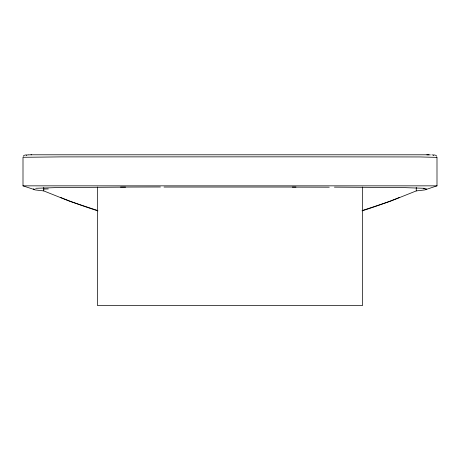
<?xml version="1.0" encoding="UTF-8"?>
<svg xmlns="http://www.w3.org/2000/svg" width="460" height="460" viewBox="0 0 460 460"><rect width="100%" height="100%" fill="white"/><g stroke="black" fill="none" stroke-linecap="round" stroke-linejoin="round"><path stroke-width="0.69" d="M97.612 210.519L69.908 201.348L43.74 190.911L35.506 189.968L23 185.846L23.006 157.291L60.749 156.894L299.46 156.837L419.963 156.946L436.839 157.377M23.23 156.308L23.949 155.434L25.559 154.911M426.104 188.629L426.518 189.238L424.494 189.968L416.26 190.911L390.091 201.348L362.388 210.519M33.896 188.629L33.482 189.238L34.81 189.79M425.19 189.79L437 185.846L436.994 157.291M362.008 210.847L367.08 209.242A466.883 397.992 0 0 0 399.389 197.484M433.36 155.267L433.998 155.095L431.871 154.87M35.633 188.301L58.299 187.53L125.591 187.134M28.135 154.87L26.007 155.095L26.634 155.267M31.01 154.79L428.996 154.79M164.024 187.047L295.975 187.047M23 185.846L437 185.846M334.409 187.134L401.701 187.53L424.367 188.301M434.441 154.911L436.051 155.434L436.77 156.308M416.26 187.346L416.26 190.911M362.629 187.036L362.629 305.452L97.37 305.452L97.37 187.036M43.74 187.346L43.74 190.911M43.493 189.071A133.406 3.979 2 0 1 48.311 188.928M120.474 187.076A224.704 1.397 0 0 1 160.413 186.984M292.33 187.117A224.704 1.271 0 0 1 329.251 187.191M425.552 188.243A133.406 4.312 -3.1 0 1 423.516 188.749M97.974 210.887A465.612 396.911 0 0 1 60.611 197.478M426.817 154.836A124.482 1.288 -1 0 1 430.364 154.899M28.451 154.876A124.114 1.299 1 0 1 31.498 154.802"/></g></svg>
